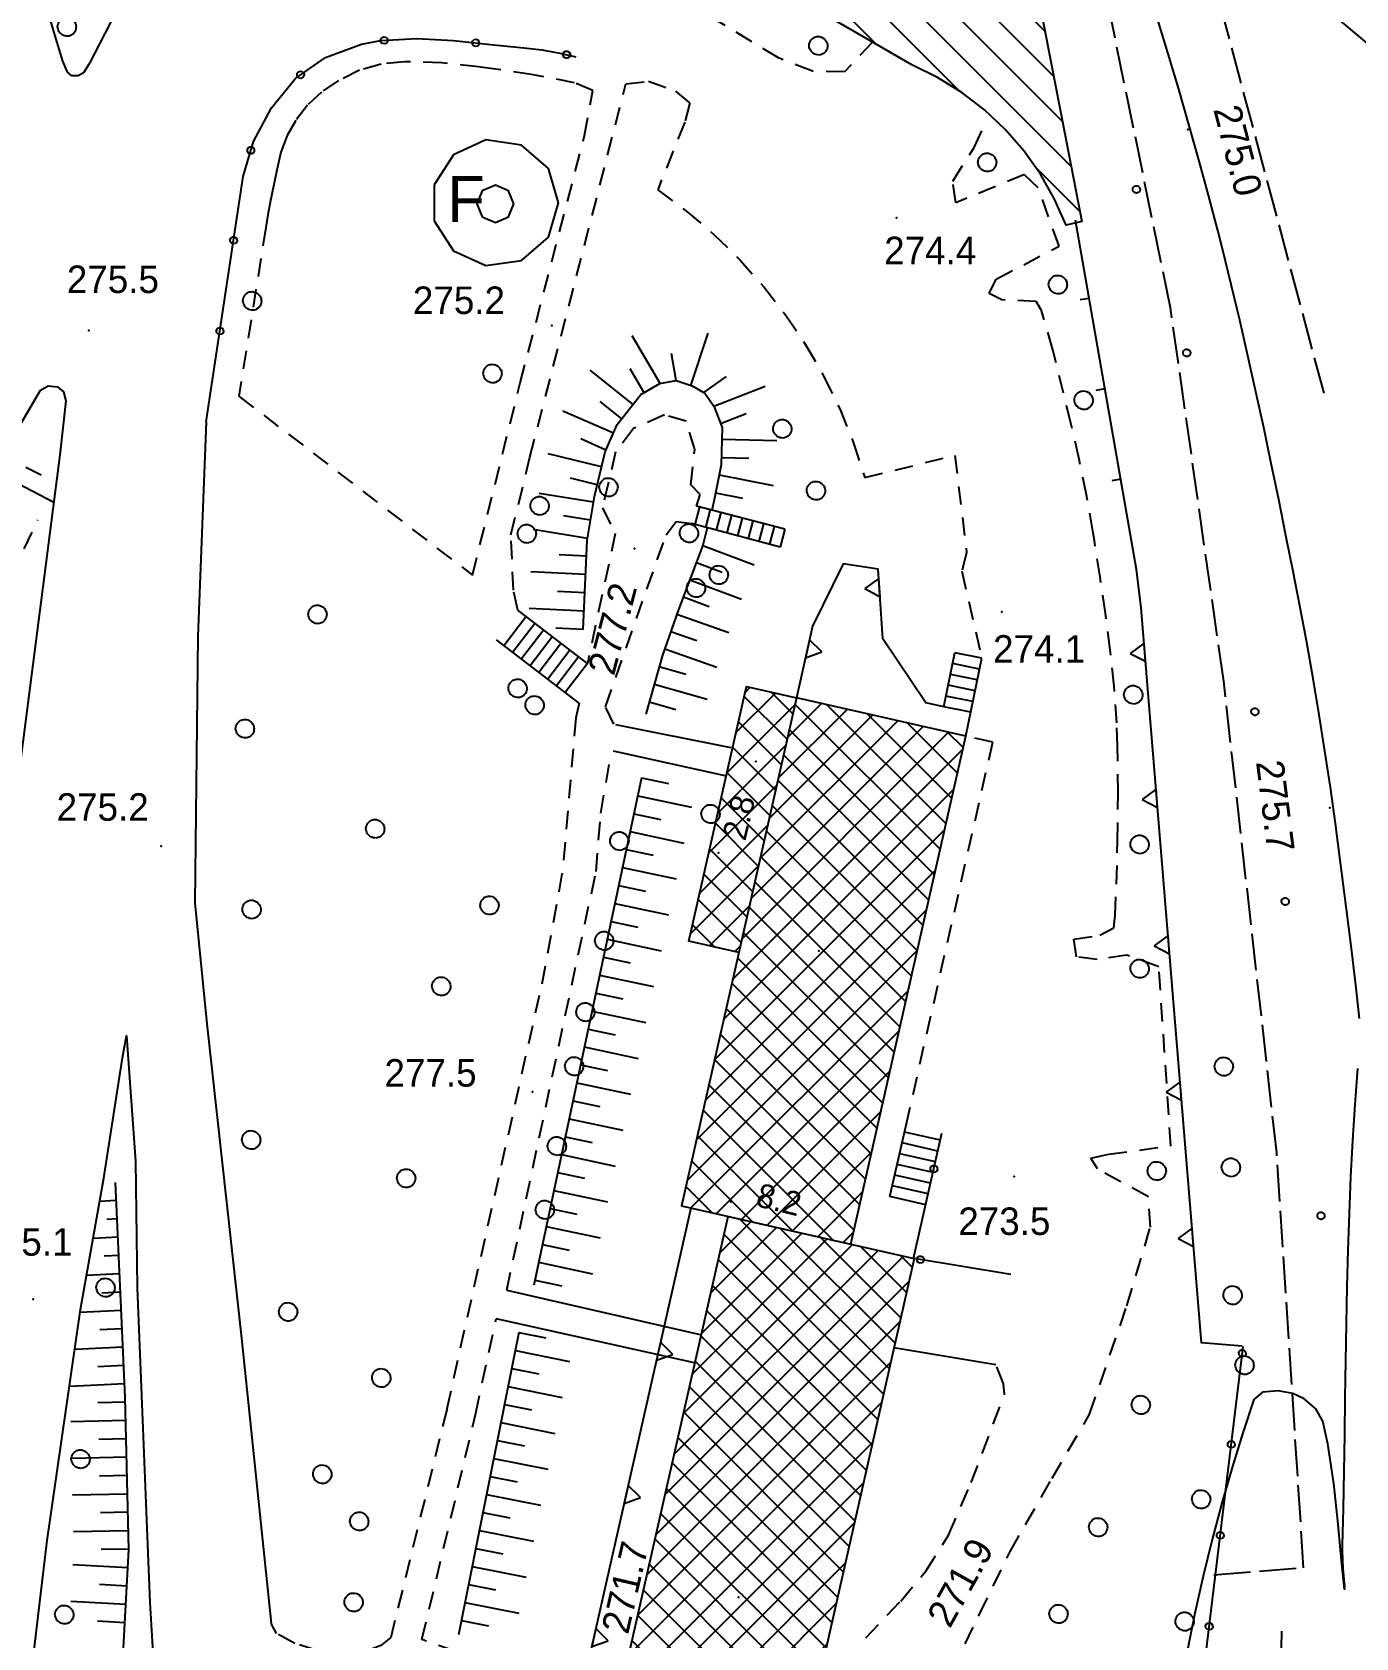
# Model space of a CAD drawing. Extents: x 1518652 to 1519378, y 5069750 to 5070202.
# Drawn here: x 1518920 to 1518992.2, y 5069921.4 to 5070008.9 of the extents above; entities that cross this region are included whole.
import ezdxf

# ---------------------------------------------------------------- set-up
doc = ezdxf.new("R2010")
doc.units = 0
doc.header["$MEASUREMENT"] = 0
for name, pattern in [('L04', [0]), ('L05', [0]), ('L10', [1.7, 1, -0.7]), ('L11', [2.5, 2, -0.5])]:
    doc.linetypes.add(name, pattern=pattern)
for name, color, linetype in [('1100_FSbinario', 5, 'Continuous'), ('2310_SU', 2, 'Continuous'), ('2323_PEDspartit', 1, 'Continuous'), ('2327_PEDpass', 2, 'Continuous'), ('2641_MUROspec', 2, 'Continuous'), ('3016_BOXmur', 2, 'Continuous'), ('3046_SCALE', 1, 'Continuous'), ('3047_GRADINI', 6, 'Continuous'), ('3051_MURIdivis', 1, 'L05'), ('3054_CANCmuro', 1, 'L04'), ('3056_PALIZZATE', 2, 'L04'), ('3412_EDIncapann', 3, 'Continuous'), ('3854_MTtr', 4, 'Continuous'), ('4442_FONTANA', 1, 'Continuous'), ('5100_ALBERO', 1, 'Continuous'), ('5300_LIMcoltagr', 1, 'L11'), ('5651_VIALETTI', 1, 'L10'), ('7012_CLInter', 6, 'Continuous'), ('7111_SCARciglio', 1, 'Continuous'), ('7112_SCARpiede', 1, 'L10'), ('7113_SCARvest', 6, 'Continuous'), ('8321_PQTerra', 2, 'Continuous'), ('8322_Qmpiede', 2, 'Continuous'), ('8324_altezza', 1, 'Continuous'), ('SCM_Campiture', 1, 'Continuous'), ('T606_altro', 2, 'Continuous')]:
    doc.layers.add(name, color=color, linetype=linetype)
doc.styles.add('Style00', font='Leroy', dxfattribs={"height": 0.2})

# ---------------------------------------------------------------- blocks, each defined once
blk = doc.blocks.new('S37')
at = {"linetype": 'Continuous'}
for p, q in [((-0.99, -0.01), (-0.97, 0.17)), ((-0.97, 0.17), (-0.93, 0.33)), ((-0.93, 0.33), (-0.87, 0.47)), ((-0.87, 0.47), (-0.79, 0.6)), ((-0.79, 0.6), (-0.68, 0.71)), ((-0.68, 0.71), (-0.58, 0.8)), ((-0.58, 0.8), (-0.49, 0.87)), ((-0.49, 0.87), (-0.37, 0.93)), ((-0.37, 0.93), (-0.26, 0.97)), ((-0.26, 0.97), (-0.13, 0.99)), ((-0.13, 0.99), (-0.01, 1)), ((-0.01, 1), (0.15, 0.99)), ((0.15, 0.99), (0.35, 0.94)), ((0.35, 0.94), (0.55, 0.82)), ((0.55, 0.82), (0.68, 0.73)), ((0.68, 0.73), (0.77, 0.62)), ((0.77, 0.62), (0.87, 0.5)), ((0.87, 0.5), (0.93, 0.39)), ((0.93, 0.39), (0.99, 0.23)), ((0.99, 0.23), (1.01, 0.09)), ((1.01, 0.09), (1.03, -0.03)), ((-0.97, -0.15), (-0.99, -0.01)), ((-0.94, -0.26), (-0.97, -0.15)), ((-0.9, -0.4), (-0.94, -0.26)), ((-0.84, -0.51), (-0.9, -0.4)), ((-0.78, -0.61), (-0.84, -0.51)), ((-0.66, -0.71), (-0.78, -0.61)), ((-0.57, -0.8), (-0.66, -0.71)), ((-0.49, -0.87), (-0.57, -0.8)), ((-0.36, -0.93), (-0.49, -0.87)), ((-0.22, -0.98), (-0.36, -0.93)), ((-0.06, -1.01), (-0.22, -0.98)), ((0.07, -1.02), (-0.06, -1.01)), ((0.22, -1.01), (0.07, -1.02)), ((0.36, -0.97), (0.22, -1.01)), ((0.52, -0.89), (0.36, -0.97)), ((0.65, -0.81), (0.52, -0.89)), ((0.78, -0.68), (0.65, -0.81)), ((0.87, -0.56), (0.78, -0.68)), ((0.93, -0.45), (0.87, -0.56)), ((0.98, -0.3), (0.93, -0.45)), ((1.01, -0.17), (0.98, -0.3)), ((1.03, -0.03), (1.01, -0.17))]:
    blk.add_line(p, q, dxfattribs=at)
blk = doc.blocks.new('Q0050013')
at = {"linetype": 'Continuous'}
for p, q in [((-0.194, -0.003), (-0.17, 0.098)), ((-0.17, 0.098), (-0.099, 0.169)), ((-0.099, 0.169), (-0.001, 0.195)), ((-0.001, 0.195), (0.096, 0.17)), ((0.096, 0.17), (0.169, 0.1)), ((0.169, 0.1), (0.197, -0.001)), ((-0.162, -0.108), (-0.194, -0.003)), ((-0.096, -0.171), (-0.162, -0.108)), ((0.001, -0.196), (-0.096, -0.171)), ((0.097, -0.17), (0.001, -0.196)), ((0.168, -0.1), (0.097, -0.17)), ((0.197, -0.001), (0.168, -0.1))]:
    blk.add_line(p, q, dxfattribs=at)
blk = doc.blocks.new('Q0200100')
at = {"linetype": 'Continuous'}
for p, q in [((0, 0.8), (-0.5, 0)), ((-0.5, 0), (0.5, 0)), ((0.5, 0), (0, 0.8))]:
    blk.add_line(p, q, dxfattribs=at)
blk = doc.blocks.new('Q0120025')
at = {"linetype": 'Continuous'}
blk.add_line((0, 0), (0, 0.5), dxfattribs=at)
blk = doc.blocks.new('CAMP_F922165A')
at = {"layer": 'SCM_Campiture', "linetype": 'Continuous'}
for p, q in [((1518957.44, 5070032.719), (1518950.802, 5070039.357)), ((1518957.44, 5070030.739), (1518950.551, 5070037.628)), ((1518950.369, 5070035.83), (1518950.301, 5070035.899)), ((1518957.44, 5070028.759), (1518950.369, 5070035.83)), ((1518950.369, 5070033.851), (1518950.05, 5070034.17)), ((1518957.44, 5070026.779), (1518950.369, 5070033.851)), ((1518950.369, 5070031.871), (1518949.799, 5070032.441)), ((1518964.511, 5070025.648), (1518957.44, 5070032.719)), ((1518957.44, 5070024.8), (1518950.369, 5070031.871)), ((1518950.369, 5070029.891), (1518949.548, 5070030.712)), ((1518964.511, 5070023.668), (1518957.44, 5070030.739)), ((1518957.44, 5070022.82), (1518950.369, 5070029.891)), ((1518950.369, 5070027.911), (1518949.297, 5070028.983)), ((1518964.511, 5070021.688), (1518957.44, 5070028.759)), ((1518964.511, 5070027.628), (1518963.172, 5070028.967)), ((1518957.44, 5070020.84), (1518950.369, 5070027.911)), ((1518950.369, 5070025.931), (1518949.046, 5070027.254)), ((1518964.511, 5070019.708), (1518957.44, 5070026.779)), ((1518971.583, 5070020.557), (1518964.511, 5070027.628)), ((1518957.44, 5070018.86), (1518950.369, 5070025.931)), ((1518949.036, 5070025.284), (1518948.795, 5070025.525)), ((1518956.107, 5070018.213), (1518949.036, 5070025.284)), ((1518971.583, 5070018.577), (1518964.511, 5070025.648)), ((1518964.511, 5070017.729), (1518957.44, 5070024.8)), ((1518954.127, 5070018.213), (1518948.544, 5070023.796)), ((1518971.583, 5070016.597), (1518964.511, 5070023.668)), ((1518964.511, 5070015.749), (1518957.44, 5070022.82)), ((1518952.147, 5070018.213), (1518948.293, 5070022.067)), ((1518971.583, 5070014.617), (1518964.511, 5070021.688)), ((1518964.511, 5070013.769), (1518957.44, 5070020.84)), ((1518973.335, 5070018.804), (1518971.583, 5070020.557)), ((1518971.583, 5070012.637), (1518964.511, 5070019.708)), ((1518956.625, 5070013.735), (1518952.147, 5070018.213)), ((1518961.198, 5070011.142), (1518954.127, 5070018.213)), ((1518963.178, 5070011.142), (1518956.107, 5070018.213)), ((1518964.511, 5070011.789), (1518957.44, 5070018.86)), ((1518973.812, 5070016.348), (1518971.583, 5070018.577)), ((1518971.583, 5070010.657), (1518964.511, 5070017.729)), ((1518974.288, 5070013.892), (1518971.583, 5070016.597)), ((1518971.583, 5070008.678), (1518964.511, 5070015.749)), ((1518974.765, 5070011.435), (1518971.583, 5070014.617)), ((1518971.583, 5070006.698), (1518964.511, 5070013.769)), ((1518975.241, 5070008.979), (1518971.583, 5070012.637)), ((1518961.338, 5070011.002), (1518961.198, 5070011.142)), ((1518966.052, 5070008.269), (1518963.178, 5070011.142)), ((1518970.58, 5070005.72), (1518964.511, 5070011.789)), ((1518975.718, 5070006.522), (1518971.583, 5070010.657)), ((1518976.194, 5070004.066), (1518971.583, 5070008.678)), ((1518976.671, 5070001.61), (1518971.583, 5070006.698)), ((1518977.147, 5069999.153), (1518974.696, 5070001.604))]:
    blk.add_line(p, q, dxfattribs=at)
blk = doc.blocks.new('CAMP_A7D2BA5A')
at = {"layer": 'SCM_Campiture', "linetype": 'Continuous'}
for p, q in [((1518957.035, 5069940.202), (1518960.61, 5069943.777)), ((1518957.532, 5069942.396), (1518959.226, 5069944.09)), ((1518966.759, 5069936.076), (1518958.605, 5069944.231)), ((1518967.073, 5069937.46), (1518960.798, 5069943.735)), ((1518955.546, 5069933.622), (1518964.762, 5069942.838)), ((1518956.043, 5069935.816), (1518963.378, 5069943.151)), ((1518956.539, 5069938.009), (1518961.994, 5069943.464)), ((1518966.446, 5069934.693), (1518957.755, 5069943.383)), ((1518967.386, 5069938.844), (1518962.992, 5069943.238)), ((1518967.699, 5069940.228), (1518965.185, 5069942.742)), ((1518954.554, 5069929.235), (1518967.53, 5069942.211)), ((1518955.05, 5069931.429), (1518966.146, 5069942.524)), ((1518966.133, 5069933.309), (1518957.442, 5069942)), ((1518968.012, 5069941.612), (1518967.379, 5069942.245)), ((1518954.057, 5069927.042), (1518967.832, 5069940.817)), ((1518965.82, 5069931.925), (1518957.129, 5069940.616)), ((1518965.507, 5069930.541), (1518956.816, 5069939.232)), ((1518953.561, 5069924.848), (1518967.336, 5069938.623)), ((1518965.194, 5069929.157), (1518956.503, 5069937.848)), ((1518953.064, 5069922.655), (1518966.839, 5069936.43)), ((1518964.88, 5069927.773), (1518956.189, 5069936.464)), ((1518964.567, 5069926.389), (1518955.876, 5069935.08)), ((1518952.568, 5069920.462), (1518966.343, 5069934.236)), ((1518964.254, 5069925.005), (1518955.563, 5069933.696)), ((1518963.941, 5069923.622), (1518955.25, 5069932.312)), ((1518952.072, 5069918.268), (1518965.847, 5069932.043)), ((1518963.628, 5069922.238), (1518954.937, 5069930.929)), ((1518951.575, 5069916.075), (1518965.35, 5069929.85)), ((1518963.314, 5069920.854), (1518954.624, 5069929.545)), ((1518963.001, 5069919.47), (1518954.31, 5069928.161)), ((1518951.079, 5069913.881), (1518964.854, 5069927.656)), ((1518962.688, 5069918.086), (1518953.997, 5069926.777)), ((1518950.583, 5069911.688), (1518964.357, 5069925.463)), ((1518962.375, 5069916.702), (1518953.684, 5069925.393)), ((1518962.062, 5069915.318), (1518953.371, 5069924.009)), ((1518950.086, 5069909.494), (1518963.861, 5069923.269)), ((1518961.749, 5069913.934), (1518953.058, 5069922.625)), ((1518949.59, 5069907.301), (1518963.365, 5069921.076)), ((1518961.435, 5069912.551), (1518952.745, 5069921.241)), ((1518961.122, 5069911.167), (1518952.431, 5069919.857)), ((1518949.093, 5069905.107), (1518962.868, 5069918.882)), ((1518960.809, 5069909.783), (1518952.118, 5069918.474)), ((1518948.597, 5069902.914), (1518962.372, 5069916.689)), ((1518960.496, 5069908.399), (1518951.805, 5069917.09)), ((1518960.183, 5069907.015), (1518951.492, 5069915.706)), ((1518948.315, 5069900.935), (1518961.876, 5069914.495)), ((1518959.87, 5069905.631), (1518951.179, 5069914.322)), ((1518949.699, 5069900.621), (1518961.379, 5069912.302)), ((1518959.556, 5069904.247), (1518950.866, 5069912.938)), ((1518959.243, 5069902.863), (1518950.552, 5069911.554)), ((1518958.93, 5069901.479), (1518950.239, 5069910.17)), ((1518951.082, 5069900.308), (1518960.883, 5069910.109)), ((1518958.617, 5069900.096), (1518949.926, 5069908.786)), ((1518952.466, 5069899.995), (1518960.386, 5069907.915)), ((1518958.304, 5069898.712), (1518949.613, 5069907.403)), ((1518956.159, 5069899.159), (1518949.3, 5069906.019)), ((1518953.85, 5069899.682), (1518959.89, 5069905.722)), ((1518953.965, 5069899.656), (1518948.986, 5069904.635)), ((1518955.234, 5069899.369), (1518959.394, 5069903.528)), ((1518951.772, 5069900.152), (1518948.673, 5069903.251)), ((1518949.578, 5069900.649), (1518948.36, 5069901.867)), ((1518956.618, 5069899.055), (1518958.897, 5069901.335)), ((1518958.002, 5069898.742), (1518958.401, 5069899.141))]:
    blk.add_line(p, q, dxfattribs=at)
blk = doc.blocks.new('CAMP_A6903A0C')
at = {"layer": 'SCM_Campiture', "linetype": 'Continuous'}
for p, q in [((1518960.208, 5069966.069), (1518965.841, 5069971.701)), ((1518960.704, 5069968.262), (1518964.457, 5069972.015)), ((1518961.201, 5069970.455), (1518963.073, 5069972.328)), ((1518969.543, 5069964.382), (1518961.619, 5069972.305)), ((1518969.856, 5069965.766), (1518963.359, 5069972.263)), ((1518970.169, 5069967.149), (1518965.552, 5069971.767)), ((1518958.719, 5069959.488), (1518969.993, 5069970.762)), ((1518959.215, 5069961.682), (1518968.609, 5069971.075)), ((1518959.712, 5069963.875), (1518967.225, 5069971.388)), ((1518969.23, 5069962.998), (1518961.306, 5069970.921)), ((1518970.483, 5069968.533), (1518967.745, 5069971.27)), ((1518970.796, 5069969.917), (1518969.939, 5069970.774)), ((1518958.222, 5069957.295), (1518970.781, 5069969.854)), ((1518968.917, 5069961.614), (1518960.993, 5069969.538)), ((1518968.604, 5069960.23), (1518960.68, 5069968.154)), ((1518957.726, 5069955.101), (1518970.285, 5069967.66)), ((1518968.29, 5069958.846), (1518960.367, 5069966.77)), ((1518957.23, 5069952.908), (1518969.789, 5069965.467)), ((1518967.977, 5069957.462), (1518960.054, 5069965.386)), ((1518967.664, 5069956.078), (1518959.74, 5069964.002)), ((1518956.733, 5069950.714), (1518969.292, 5069963.273)), ((1518967.351, 5069954.695), (1518959.427, 5069962.618)), ((1518967.038, 5069953.311), (1518959.114, 5069961.234)), ((1518956.237, 5069948.521), (1518968.796, 5069961.08)), ((1518966.725, 5069951.927), (1518958.801, 5069959.85)), ((1518955.74, 5069946.328), (1518968.3, 5069958.887)), ((1518966.411, 5069950.543), (1518958.488, 5069958.467)), ((1518966.098, 5069949.159), (1518958.174, 5069957.083)), ((1518955.943, 5069944.833), (1518967.803, 5069956.693)), ((1518965.785, 5069947.775), (1518957.861, 5069955.699)), ((1518957.327, 5069944.52), (1518967.307, 5069954.5)), ((1518965.472, 5069946.391), (1518957.548, 5069954.315)), ((1518965.159, 5069945.007), (1518957.235, 5069952.931)), ((1518964.845, 5069943.623), (1518956.922, 5069951.547)), ((1518958.711, 5069944.207), (1518966.81, 5069952.306)), ((1518963.692, 5069943.08), (1518956.609, 5069950.163)), ((1518960.095, 5069943.894), (1518966.314, 5069950.113)), ((1518961.499, 5069943.576), (1518956.295, 5069948.779)), ((1518959.305, 5069944.072), (1518955.982, 5069947.396)), ((1518961.479, 5069943.581), (1518965.818, 5069947.919)), ((1518957.112, 5069944.569), (1518955.669, 5069946.012)), ((1518962.863, 5069943.267), (1518965.321, 5069945.726)), ((1518964.247, 5069942.954), (1518964.825, 5069943.532))]:
    blk.add_line(p, q, dxfattribs=at)
blk = doc.blocks.new('CAMP_392BB469')
at = {"layer": 'SCM_Campiture', "linetype": 'Continuous'}
for p, q in [((1518958.4, 5069970.747), (1518960.551, 5069972.899)), ((1518961.185, 5069970.384), (1518958.847, 5069972.722)), ((1518958.896, 5069972.941), (1518959.167, 5069973.212)), ((1518961.498, 5069971.768), (1518960.313, 5069972.953)), ((1518957.904, 5069968.554), (1518961.609, 5069972.259)), ((1518960.871, 5069969), (1518958.534, 5069971.338)), ((1518957.407, 5069966.36), (1518961.113, 5069970.066)), ((1518960.558, 5069967.616), (1518958.22, 5069969.954)), ((1518960.245, 5069966.232), (1518957.907, 5069968.57)), ((1518956.911, 5069964.167), (1518960.616, 5069967.872)), ((1518959.932, 5069964.848), (1518957.594, 5069967.186)), ((1518956.414, 5069961.973), (1518960.12, 5069965.679)), ((1518959.619, 5069963.464), (1518957.281, 5069965.802)), ((1518959.305, 5069962.08), (1518956.968, 5069964.418)), ((1518955.918, 5069959.78), (1518959.623, 5069963.485)), ((1518958.992, 5069960.697), (1518956.654, 5069963.034)), ((1518958.679, 5069959.313), (1518956.341, 5069961.651)), ((1518956.964, 5069959.129), (1518959.127, 5069961.292)), ((1518957.225, 5069959.07), (1518956.028, 5069960.267)), ((1518958.348, 5069958.816), (1518958.631, 5069959.099))]:
    blk.add_line(p, q, dxfattribs=at)

msp = doc.modelspace()

# ---------------------------------------------------------------- linework, layer by layer
at = {"layer": '1100_FSbinario', "color": 18, "linetype": 'Continuous', "true_color": 0x000000}
for points in [[(1518992.395, 5069955.155, 275.995), (1518992.168, 5069957.143, 275.98), (1518991.931, 5069959.129, 275.965), (1518991.687, 5069961.115, 275.95), (1518991.434, 5069963.099, 275.935), (1518991.343, 5069963.801, 275.93), (1518991.078, 5069965.783, 275.879), (1518990.799, 5069967.764, 275.828), (1518990.505, 5069969.743, 275.778), (1518990.194, 5069971.719, 275.727), (1518989.864, 5069973.692, 275.677), (1518989.514, 5069975.662, 275.626), (1518989.153, 5069977.571, 275.577), (1518988.769, 5069979.533, 275.548), (1518988.38, 5069981.496, 275.518), (1518987.985, 5069983.457, 275.488), (1518987.582, 5069985.417, 275.459), (1518987.169, 5069987.375, 275.429), (1518986.746, 5069989.331, 275.4), (1518986.311, 5069991.284, 275.37), (1518985.862, 5069993.233, 275.341), (1518985.398, 5069995.178, 275.311), (1518984.917, 5069997.119, 275.282), (1518984.664, 5069998.111, 275.267), (1518984.157, 5070000.044, 275.26), (1518983.632, 5070001.974, 275.253), (1518983.091, 5070003.9, 275.245), (1518982.534, 5070005.822, 275.238), (1518981.962, 5070007.74, 275.231), (1518981.377, 5070009.653, 275.224)], [(1518988.146, 5069920.833, 276.618), (1518988.157, 5069921.774, 276.613)]]:
    msp.add_polyline3d(points, dxfattribs=at)
at = {"layer": '2310_SU', "color": 18, "linetype": 'Continuous', "true_color": 0x000000}
for points in [[(1518981.957, 5070017.429, 275.217), (1518999.211, 5070002.936, 275.105), (1519031.221, 5069973.758, 276.268)], [(1518918.414, 5069985.828, 276.501), (1518920.503, 5069989.42, 276.134), (1518920.912, 5069989.641, 276.171), (1518921.416, 5069989.59, 276.212), (1518921.751, 5069989.327, 276.189), (1518921.87, 5069988.823, 276.161), (1518921.556, 5069985.89, 275.993), (1518916.091, 5069943.695, 275.104)], [(1518929.534, 5069987.693, 275.605), (1518929.066, 5069976, 275.563), (1518928.905, 5069961.472, 275.408), (1518929.565, 5069954.871, 275.344), (1518931.458, 5069937.736, 276.684), (1518933.075, 5069922.182, 276.895)], [(1518920.396, 5069895.004, 275.119), (1518918.378, 5069899.807, 274.949), (1518919.709, 5069917.078, 274.991), (1518920.857, 5069926.713, 275.006), (1518922.675, 5069939.302, 275.062), (1518923.942, 5069946.452, 275.118), (1518924.965, 5069953.016, 275.288), (1518925.174, 5069954.223, 275.33), (1518925.674, 5069947.387, 275.436), (1518925.773, 5069940.472, 276.024), (1518926.448, 5069923.321, 276.712), (1518926.828, 5069916.957, 276.98), (1518926.298, 5069911.819, 277.121), (1518924.568, 5069903.036, 277.474), (1518923.338, 5069899.457, 277.29)]]:
    msp.add_polyline3d(points, dxfattribs=at)
at = {"layer": '2323_PEDspartit', "color": 18, "linetype": 'Continuous', "true_color": 0x000000}
msp.add_polyline3d([(1518920.088, 5070012.78, 275.288), (1518920.054, 5070013.361, 275.478), (1518920.285, 5070013.907, 275.535), (1518920.647, 5070014.092, 275.569), (1518921.073, 5070014.144, 275.605), (1518923.069, 5070013.953, 275.619), (1518924.741, 5070013.772, 275.507), (1518925.117, 5070013.62, 275.514), (1518925.306, 5070013.362, 275.521), (1518925.434, 5070013.01, 275.521), (1518925.471, 5070012.541, 275.521), (1518924.289, 5070009.414, 275.535), (1518923.143, 5070007.194, 275.457), (1518922.842, 5070006.716, 275.449), (1518922.553, 5070006.55, 275.443), (1518922.199, 5070006.54, 275.432), (1518921.976, 5070006.755, 275.422), (1518921.706, 5070007.342, 275.485), (1518921.282, 5070008.781, 275.521), (1518920.088, 5070012.78, 275.288)], dxfattribs=at)
at = {"layer": '2327_PEDpass', "color": 18, "linetype": 'Continuous', "true_color": 0x000000}
for points in [[(1518951.844, 5069971.191, 277.333), (1518958.119, 5069969.938, 278.01)], [(1518957.809, 5069968.387, 278.08), (1518951.735, 5069969.742, 277.396)], [(1518945.907, 5069940.352, 277.628), (1518956.519, 5069937.919, 278.08)], [(1518956.134, 5069936.389, 278.137), (1518945.327, 5069938.782, 277.819)]]:
    msp.add_polyline3d(points, dxfattribs=at)
at = {"layer": '2641_MUROspec', "color": 18, "linetype": 'Continuous', "true_color": 0x000000}
for points in [[(1518969.732, 5069972.153, 273.893), (1518968.756, 5069972.369, 273.879), (1518966.411, 5069975.854, 273.829), (1518966.158, 5069979.654, 273.806), (1518964.242, 5069979.955, 273.792), (1518962.578, 5069976.541, 273.778), (1518961.695, 5069972.64, 273.723)], [(1518985.991, 5069937.299, 274.632), (1518983.78, 5069937.476, 274.258), (1518980.488, 5069977.544, 274.16), (1518980.235, 5069979.639, 274.357)], [(1518955.945, 5069944.826, 271.529), (1518949.705, 5069917.251, 271.36), (1518951.738, 5069916.791, 271.322)], [(1518972.574, 5069936.28, 273.666), (1518967.014, 5069937.202, 272.178)]]:
    msp.add_polyline3d(points, dxfattribs=at)
at = {"layer": '3016_BOXmur', "color": 18, "linetype": 'Continuous', "true_color": 0x000000}
msp.add_polyline3d([(1518948.202, 5070021.438, 274.935), (1518950.915, 5070040.136, 274.935), (1518973.122, 5070019.901, 274.935), (1518977.254, 5069998.605, 274.935), (1518976.396, 5069998.4, 274.935), (1518975.766, 5069999.825, 274.935), (1518974.997, 5070001.179, 274.935), (1518974.097, 5070002.451, 274.935), (1518973.075, 5070003.626, 274.935), (1518971.94, 5070004.693, 274.935), (1518970.705, 5070005.643, 274.935), (1518969.382, 5070006.464, 274.935), (1518967.983, 5070007.149, 274.935), (1518952.493, 5070016.131, 274.935), (1518951.816, 5070016.665, 274.935), (1518951.174, 5070017.24, 274.935), (1518950.57, 5070017.856, 274.935), (1518950.006, 5070018.508, 274.935), (1518949.486, 5070019.196, 274.935), (1518949.01, 5070019.915, 274.935), (1518948.582, 5070020.663, 274.935)], close=True, dxfattribs=at)
at = {"layer": '3046_SCALE', "color": 18, "linetype": 'Continuous', "true_color": 0x000000}
for points in [[(1518961.061, 5069981.83, 275.304), (1518956.257, 5069983.099, 277.418)], [(1518960.805, 5069980.863, 275.304), (1518955.971, 5069982.14, 277.432)], [(1518950.31, 5069974.522, 277.525), (1518946.518, 5069977.428, 276.054)], [(1518949.848, 5069972.356, 277.817), (1518945.354, 5069975.8, 276.075)], [(1518969.732, 5069972.153, 273.893), (1518970.325, 5069975.093, 274.213)], [(1518966.797, 5069945.452, 273.322), (1518967.68, 5069949.354, 273.386)]]:
    msp.add_polyline3d(points, dxfattribs=at)
at = {"layer": '3047_GRADINI', "color": 18, "linetype": 'Continuous', "true_color": 0x000000}
for points in [[(1518956.42, 5069983.056, 0), (1518956.164, 5069982.089, 0)], [(1518957, 5069982.902, 0), (1518956.745, 5069981.936, 0)], [(1518957.58, 5069982.749, 0), (1518957.325, 5069981.782, 0)], [(1518958.16, 5069982.596, 0), (1518957.905, 5069981.629, 0)], [(1518958.74, 5069982.443, 0), (1518958.485, 5069981.476, 0)], [(1518959.32, 5069982.289, 0), (1518959.065, 5069981.323, 0)], [(1518959.9, 5069982.136, 0), (1518959.645, 5069981.169, 0)], [(1518960.481, 5069981.983, 0), (1518960.225, 5069981.016, 0)], [(1518961.061, 5069981.83, 0), (1518960.805, 5069980.863, 0)], [(1518946.976, 5069977.077, 0), (1518945.76, 5069975.489, 0)], [(1518947.453, 5069976.712, 0), (1518946.236, 5069975.124, 0)], [(1518947.929, 5069976.347, 0), (1518946.712, 5069974.759, 0)], [(1518948.405, 5069975.982, 0), (1518947.188, 5069974.394, 0)], [(1518948.881, 5069975.617, 0), (1518947.665, 5069974.029, 0)], [(1518949.357, 5069975.252, 0), (1518948.141, 5069973.664, 0)], [(1518949.834, 5069974.887, 0), (1518948.617, 5069973.299, 0)], [(1518950.31, 5069974.522, 0), (1518949.093, 5069972.934, 0)], [(1518971.677, 5069974.209, 0), (1518970.206, 5069974.505, 0)], [(1518971.795, 5069974.797, 0), (1518970.325, 5069975.093, 0)], [(1518971.558, 5069973.621, 0), (1518970.088, 5069973.917, 0)], [(1518971.321, 5069972.444, 0), (1518969.85, 5069972.741, 0)], [(1518971.44, 5069973.032, 0), (1518969.969, 5069973.329, 0)], [(1518971.202, 5069971.856, 0), (1518969.732, 5069972.153, 0)], [(1518969.542, 5069948.522, 0), (1518967.592, 5069948.964, 0)], [(1518969.41, 5069947.937, 0), (1518967.459, 5069948.378, 0)], [(1518969.145, 5069946.767, 0), (1518967.195, 5069947.208, 0)], [(1518969.278, 5069947.352, 0), (1518967.327, 5069947.793, 0)], [(1518969.013, 5069946.181, 0), (1518967.062, 5069946.623, 0)], [(1518968.748, 5069945.011, 0), (1518966.797, 5069945.452, 0)], [(1518968.88, 5069945.596, 0), (1518966.93, 5069946.038, 0)]]:
    msp.add_polyline3d(points, dxfattribs=at)
at = {"layer": '3051_MURIdivis', "color": 18, "linetype": 'L05', "true_color": 0x000000}
msp.add_polyline3d([(1518980.235, 5069979.639, 274.357), (1518976.907, 5069998.682, 274.153)], dxfattribs=at)
at = {"layer": '3054_CANCmuro', "color": 18, "linetype": 'L04', "true_color": 0x000000}
for points in [[(1518970.938, 5069970.548, 273.751), (1518971.795, 5069974.797, 274.213)], [(1518968.086, 5069942.085, 273.274), (1518969.631, 5069948.912, 273.378)], [(1518973.391, 5069941.209, 273.666), (1518968.118, 5069942.078, 272.178)], [(1518982.993, 5069912.096, 275.88), (1518986.047, 5069937.287, 275.217)]]:
    msp.add_polyline3d(points, dxfattribs=at)
at = {"layer": '3056_PALIZZATE', "color": 18, "linetype": 'L04', "true_color": 0x000000}
msp.add_polyline3d([(1518929.534, 5069987.693, 275.605), (1518931.545, 5070001.052, 275.471), (1518932.1, 5070002.971, 275.46), (1518933.09, 5070004.808, 275.448), (1518934.349, 5070006.365, 275.436), (1518934.404, 5070006.42, 275.436), (1518936.031, 5070007.552, 275.389), (1518937.985, 5070008.268, 275.341), (1518939.044, 5070008.472, 275.316), (1518941.006, 5070008.581, 275.337), (1518943.011, 5070008.471, 275.359), (1518945.029, 5070008.259, 275.381), (1518946.833, 5070008.075, 275.401), (1518947.821, 5070007.961, 275.24), (1518948.802, 5070007.786, 275.079), (1518949.672, 5070007.578, 274.935)], dxfattribs=at)
at = {"layer": '3412_EDIncapann', "color": 18, "linetype": 'Continuous', "true_color": 0x000000}
for points in [[(1518961.695, 5069972.64, 273.723), (1518955.429, 5069944.95, 271.41), (1518964.672, 5069942.858, 273.25), (1518970.938, 5069970.548, 273.751)], [(1518961.695, 5069972.64, 274.597), (1518958.556, 5069958.769, 274.597), (1518955.829, 5069959.386, 274.597), (1518958.968, 5069973.257, 274.597)], [(1518968.118, 5069942.078, 272.178), (1518958.296, 5069898.676, 272.178), (1518948.157, 5069900.97, 272.178), (1518957.979, 5069944.373, 272.178)]]:
    msp.add_polyline3d(points, close=True, dxfattribs=at)
at = {"layer": '4442_FONTANA', "color": 18, "linetype": 'Continuous', "true_color": 0x000000}
for points in [[(1518948.728, 5069999.627, 275.504), (1518948.178, 5070001.499, 275.504), (1518946.704, 5070002.776, 275.504), (1518944.774, 5070003.053, 275.504), (1518942.999, 5070002.243, 275.504), (1518941.945, 5070000.603, 275.504), (1518941.945, 5069998.652, 275.504), (1518942.999, 5069997.011, 275.504), (1518944.774, 5069996.201, 275.504), (1518946.704, 5069996.479, 275.504), (1518948.178, 5069997.756, 275.504)], [(1518946.298, 5069999.57, 275.949), (1518946.002, 5070000.283, 275.949), (1518945.289, 5070000.579, 275.949), (1518944.576, 5070000.283, 275.949), (1518944.281, 5069999.57, 275.949), (1518944.576, 5069998.857, 275.949), (1518945.289, 5069998.562, 275.949), (1518946.002, 5069998.857, 275.949)]]:
    msp.add_polyline3d(points, close=True, dxfattribs=at)
at = {"layer": '5300_LIMcoltagr', "color": 18, "linetype": 'L11', "true_color": 0x000000}
for points in [[(1518984.445, 5069924.83, 276.79), (1518989.344, 5069925.226, 276.642), (1518987.876, 5069947.853, 275.344), (1518984.989, 5069973.548, 275.182), (1518982.083, 5069993.908, 274.787), (1518976.996, 5070018.692, 275.246)], [(1518990.461, 5069989.241, 274.957), (1518983.175, 5070016.495, 275.034)]]:
    msp.add_polyline3d(points, dxfattribs=at)
at = {"layer": '5651_VIALETTI', "color": 18, "linetype": 'L10', "true_color": 0x000000}
for points in [[(1518965.85, 5070008.386, 274.945), (1518964.318, 5070006.772, 274.886), (1518962.566, 5070006.809, 274.942), (1518960.717, 5070007.524, 275.027), (1518951.246, 5070013.267, 275.041), (1518953.625, 5070015.475, 275.035)], [(1518950.607, 5070005.743, 274.957), (1518949.608, 5070006.168, 275.057), (1518947.263, 5070006.622, 275.278), (1518944.758, 5070006.992, 275.512), (1518944.365, 5070007.042, 275.549), (1518942.356, 5070007.259, 275.49), (1518940.341, 5070007.313, 275.431), (1518939.069, 5070007.191, 275.394), (1518937.879, 5070006.853, 275.403), (1518936.74, 5070006.286, 275.413), (1518935.811, 5070005.66, 275.422), (1518935.053, 5070004.955, 275.434), (1518934.407, 5070004.113, 275.446), (1518933.935, 5070003.302, 275.457), (1518933.594, 5070002.387, 275.479), (1518933.378, 5070001.409, 275.501), (1518933.198, 5070000.526, 275.521), (1518933.034, 5069999.754, 275.523), (1518932.891, 5069998.976, 275.525), (1518932.775, 5069998.275, 275.528), (1518931.313, 5069989.083, 275.521), (1518944.038, 5069979.329, 275.577), (1518946.648, 5069989.82, 275.408), (1518950.153, 5070003.3, 275.189), (1518950.607, 5070005.743, 274.957)], [(1518946.518, 5069977.428, 276.054), (1518946.268, 5069978.509, 275.753), (1518946.14, 5069981.524, 275.739), (1518947.172, 5069985.767, 275.323), (1518952.408, 5070006.115, 275.33), (1518953.641, 5070006.251, 275.309), (1518955.11, 5070005.718, 275.358), (1518955.889, 5070005.068, 275.246), (1518955.611, 5070004.03, 275.119), (1518954.137, 5070000.333, 274.9), (1518955.719, 5069999.16, 274.9), (1518957.218, 5069997.882, 274.9), (1518958.625, 5069996.504, 274.9), (1518959.934, 5069995.032, 274.9), (1518961.139, 5069993.474, 274.9), (1518962.234, 5069991.837, 274.9), (1518963.214, 5069990.128, 274.9), (1518964.075, 5069988.356, 274.9), (1518964.811, 5069986.529, 274.9), (1518965.421, 5069984.656, 274.9), (1518970.334, 5069985.855, 274.477), (1518970.975, 5069980.571, 274.484), (1518970.717, 5069979.548, 274.329), (1518971.795, 5069974.797, 274.213)], [(1518974.77, 5069994.255, 274.491), (1518972.898, 5069994.335, 274.66), (1518972.198, 5069994.681, 274.703), (1518972.58, 5069995.465, 274.717), (1518976.015, 5069997.263, 274.745), (1518974.875, 5070000.442, 274.766), (1518974.128, 5070001.163, 274.83), (1518970.384, 5069999.633, 274.745), (1518970.216, 5070000.806, 274.808), (1518971.377, 5070002.647, 274.935), (1518972.106, 5070004.177, 274.978)], [(1518978.994, 5069960.112, 274.033), (1518979.069, 5069960.79, 274.043), (1518979.146, 5069962.497, 274.069), (1518979.205, 5069964.855, 274.105), (1518979.229, 5069967.484, 274.145), (1518979.201, 5069970.006, 274.183), (1518979.153, 5069971.284, 274.202), (1518979.01, 5069973.276, 274.252), (1518978.803, 5069975.266, 274.301), (1518978.545, 5069977.252, 274.351), (1518978.253, 5069979.234, 274.4), (1518977.941, 5069981.211, 274.45), (1518977.857, 5069981.73, 274.463), (1518977.508, 5069983.699, 274.428), (1518977.104, 5069985.659, 274.393), (1518976.659, 5069987.611, 274.358), (1518976.263, 5069989.245, 274.329), (1518975.68, 5069991.62, 274.405), (1518975.058, 5069993.764, 274.474), (1518974.77, 5069994.255, 274.491)], [(1518956.257, 5069983.099, 277.44), (1518956.445, 5069983.73, 277.446), (1518955.946, 5069984.244, 277.389), (1518956.158, 5069986.173, 277.502), (1518955.681, 5069987.719, 277.544), (1518954.501, 5069988.062, 277.53), (1518952.823, 5069987.317, 277.53), (1518951.843, 5069986.049, 277.53), (1518951.121, 5069982.998, 277.615), (1518951.819, 5069981.591, 277.629), (1518950.31, 5069974.522, 277.525)], [(1518951.746, 5069971.211, 277.375), (1518951.287, 5069972.152, 277.439), (1518954.597, 5069981.535, 277.396), (1518955.15, 5069982.251, 277.46), (1518955.971, 5069982.14, 277.432)], [(1518949.848, 5069972.356, 277.493), (1518949.677, 5069971.556, 277.481), (1518948.937, 5069963.05, 277.283)], [(1518967.68, 5069949.354, 273.386), (1518972.401, 5069970.217, 273.727), (1518970.938, 5069970.548, 273.726)], [(1518945.907, 5069940.352, 277.366), (1518950.779, 5069963.183, 277.594), (1518951.035, 5069966.354, 277.601), (1518951.515, 5069969.123, 277.424)], [(1518942.653, 5069933.899, 277.77), (1518947.838, 5069957.058, 277.573), (1518948.937, 5069963.05, 277.283)], [(1518963.217, 5069896.07, 271.395), (1518965.239, 5069906.357, 271.163), (1518966.209, 5069910.011, 271.459), (1518967.965, 5069915.09, 271.536), (1518970.159, 5069919.543, 271.804), (1518971.668, 5069922.691, 272.093), (1518973.343, 5069926.104, 272.347), (1518975.633, 5069930.107, 272.989), (1518977.681, 5069933.586, 273.06), (1518979.71, 5069939.502, 273.264), (1518980.991, 5069943.792, 273.518), (1518980.881, 5069945.446, 273.511), (1518978.104, 5069946.961, 273.68), (1518977.743, 5069947.546, 273.758), (1518978.719, 5069947.768, 273.814), (1518982.104, 5069948.222, 273.779), (1518981.456, 5069957.982, 273.828), (1518979.706, 5069958.617, 273.962), (1518978.089, 5069958.383, 273.962), (1518976.97, 5069958.517, 274.019), (1518976.825, 5069959.481, 274.047), (1518978.235, 5069959.7, 274.075), (1518978.994, 5069960.112, 274.033)], [(1518943.141, 5069920.662, 276.923), (1518941.284, 5069921.304, 277.466), (1518944.218, 5069933.641, 277.734), (1518945.327, 5069938.782, 277.819)], [(1518965.473, 5069921.41, 271.473), (1518967.383, 5069923.406, 271.917), (1518968.746, 5069925.035, 272.141), (1518969.994, 5069927, 272.385), (1518971.229, 5069929.867, 272.714), (1518973.039, 5069934.686, 273.518), (1518972.986, 5069935.253, 273.568), (1518972.574, 5069936.28, 273.666)], [(1518942.653, 5069933.899, 277.77), (1518939.588, 5069921.429, 277.41), (1518939.053, 5069920.989, 277.434), (1518938.167, 5069920.642, 277.461), (1518936.95, 5069920.469, 277.488), (1518935.569, 5069920.707, 277.452), (1518934.353, 5069921.097, 277.375), (1518933.363, 5069921.638, 277.318), (1518933.075, 5069922.182, 277.008)]]:
    msp.add_polyline3d(points, dxfattribs=at)
at = {"layer": '7012_CLInter', "color": 18, "linetype": 'Continuous', "true_color": 0x000000}
msp.add_polyline3d([(1518992.285, 5069952.44, 276), (1518992.134, 5069950.481, 276), (1518992.009, 5069948.509, 276), (1518991.906, 5069946.526, 276), (1518991.822, 5069944.534, 276), (1518991.755, 5069942.534, 276), (1518991.702, 5069940.528, 276), (1518991.659, 5069938.518, 276), (1518991.623, 5069936.505, 276), (1518991.592, 5069934.491, 276), (1518991.563, 5069932.476, 276), (1518991.531, 5069930.465, 276), (1518991.495, 5069928.456, 276), (1518991.452, 5069926.453, 276), (1518991.444, 5069926.15, 276), (1518991.488, 5069925.159, 276), (1518991.57, 5069924.196, 276), (1518991.574, 5069924.047, 276), (1518991.401, 5069925.598, 276), (1518991.222, 5069927.598, 276), (1518990.992, 5069929.808, 276), (1518990.664, 5069931.984, 276), (1518990.389, 5069933.22, 276), (1518990.009, 5069933.89, 276), (1518989.377, 5069934.424, 276), (1518988.758, 5069934.718, 276), (1518987.953, 5069934.863, 276), (1518987.098, 5069934.787, 276), (1518986.637, 5069934.392, 276), (1518986.032, 5069932.571, 276), (1518985.449, 5069930.683, 276), (1518984.893, 5069928.741, 276), (1518984.367, 5069926.762, 276), (1518983.875, 5069924.762, 276), (1518983.42, 5069922.754, 276), (1518983.006, 5069920.756, 276)], dxfattribs=at)
at = {"layer": '7111_SCARciglio', "color": 18, "linetype": 'Continuous', "true_color": 0x000000}
for points in [[(1518950.075, 5069976.374, 277.206), (1518950.297, 5069981.219, 277.215), (1518950.684, 5069983.619, 277.22), (1518951.272, 5069986.048, 277.224), (1518951.928, 5069987.54, 277.227), (1518953.222, 5069989.172, 277.237), (1518954.247, 5069989.776, 277.243), (1518955.147, 5069989.933, 277.248), (1518956.022, 5069989.644, 277.301), (1518956.697, 5069989.251, 277.346), (1518957.197, 5069988.542, 277.396), (1518957.647, 5069987.387, 277.391), (1518957.597, 5069985.34, 277.383), (1518957.197, 5069983.345, 277.375), (1518957.08, 5069982.881, 277.358)], [(1518956.837, 5069981.911, 277.323), (1518956.597, 5069980.956, 277.289), (1518955.26, 5069977.41, 277.157), (1518954.401, 5069974.969, 277.166), (1518953.49, 5069971.76, 277.178)], [(1518953.253, 5069968.283, 276.903), (1518947.378, 5069940.621, 277.319)], [(1518923.785, 5069902.263, 277.164), (1518924.588, 5069912.811, 277.114), (1518925.309, 5069926.224, 276.924), (1518925.119, 5069934.513, 276.487), (1518924.579, 5069946.224, 275.302)], [(1518946.575, 5069938.04, 277.403), (1518943.279, 5069921.561, 277.276)]]:
    msp.add_polyline3d(points, dxfattribs=at)
at = {"layer": '7112_SCARpiede', "color": 18, "linetype": 'L10', "true_color": 0x000000}
msp.add_polyline3d([(1518903.752, 5069950.355, 276.12), (1518910.874, 5069962.332, 276.543), (1518920.358, 5069982.342, 276.127)], dxfattribs=at)
at = {"layer": '7113_SCARvest', "color": 18, "linetype": 'Continuous', "true_color": 0x000000}
for points in [[(1518954.266, 5069989.779, 0), (1518952.74, 5069992.37, 0)], [(1518955.95, 5069989.668, 0), (1518956.89, 5069992.517, 0)], [(1518955.143, 5069989.932, 0), (1518954.884, 5069991.41, 0)], [(1518952.799, 5069988.639, 0), (1518950.449, 5069990.503, 0)], [(1518953.401, 5069989.277, 0), (1518952.64, 5069990.57, 0)], [(1518956.648, 5069989.279, 0), (1518957.884, 5069990.15, 0)], [(1518957.2, 5069988.534, 0), (1518959.995, 5069989.623, 0)], [(1518951.719, 5069987.063, 0), (1518948.973, 5069988.271, 0)], [(1518952.178, 5069987.855, 0), (1518951.003, 5069988.787, 0)], [(1518957.563, 5069987.602, 0), (1518958.961, 5069988.147, 0)], [(1518951.316, 5069986.148, 0), (1518949.943, 5069986.752, 0)], [(1518957.631, 5069986.738, 0), (1518960.63, 5069986.665, 0)], [(1518951.075, 5069985.234, 0), (1518948.159, 5069985.94, 0)], [(1518957.606, 5069985.739, 0), (1518959.106, 5069985.702, 0)], [(1518919.703, 5069985.222, 0), (1518920.53, 5069984.791, 0)], [(1518957.489, 5069984.802, 0), (1518960.43, 5069984.212, 0)], [(1518919.241, 5069984.335, 0), (1518921.221, 5069983.304, 0)], [(1518950.84, 5069984.262, 0), (1518949.382, 5069984.615, 0)], [(1518950.634, 5069983.308, 0), (1518947.672, 5069983.785, 0)], [(1518957.292, 5069983.821, 0), (1518958.763, 5069983.526, 0)], [(1518950.475, 5069982.321, 0), (1518948.994, 5069982.559, 0)], [(1518950.316, 5069981.334, 0), (1518947.354, 5069981.81, 0)], [(1518950.258, 5069980.37, 0), (1518948.76, 5069980.439, 0)], [(1518956.596, 5069980.954, 0), (1518959.403, 5069979.896, 0)], [(1518950.213, 5069979.371, 0), (1518947.216, 5069979.509, 0)], [(1518956.243, 5069980.018, 0), (1518957.647, 5069979.489, 0)], [(1518955.89, 5069979.082, 0), (1518958.698, 5069978.024, 0)], [(1518950.167, 5069978.372, 0), (1518948.668, 5069978.441, 0)], [(1518955.538, 5069978.147, 0), (1518956.941, 5069977.617, 0)], [(1518950.121, 5069977.373, 0), (1518947.124, 5069977.511, 0)], [(1518955.187, 5069977.203, 0), (1518958.017, 5069976.207, 0)], [(1518950.075, 5069976.374, 0), (1518948.577, 5069976.443, 0)], [(1518954.855, 5069976.26, 0), (1518956.27, 5069975.762, 0)], [(1518954.523, 5069975.316, 0), (1518957.353, 5069974.321, 0)], [(1518954.223, 5069974.344, 0), (1518955.666, 5069973.934, 0)], [(1518953.95, 5069973.382, 0), (1518956.836, 5069972.562, 0)], [(1518953.677, 5069972.42, 0), (1518955.12, 5069972.01, 0)], [(1518953.253, 5069968.283, 0), (1518954.72, 5069967.972, 0)], [(1518953.045, 5069967.305, 0), (1518955.979, 5069966.682, 0)], [(1518952.837, 5069966.327, 0), (1518954.304, 5069966.015, 0)], [(1518952.629, 5069965.349, 0), (1518955.564, 5069964.726, 0)], [(1518952.422, 5069964.371, 0), (1518953.889, 5069964.059, 0)], [(1518952.214, 5069963.393, 0), (1518955.148, 5069962.769, 0)], [(1518952.006, 5069962.414, 0), (1518953.473, 5069962.103, 0)], [(1518951.798, 5069961.436, 0), (1518954.733, 5069960.813, 0)], [(1518951.591, 5069960.458, 0), (1518953.058, 5069960.146, 0)], [(1518951.383, 5069959.48, 0), (1518954.317, 5069958.857, 0)], [(1518951.175, 5069958.502, 0), (1518952.642, 5069958.19, 0)], [(1518950.967, 5069957.524, 0), (1518953.902, 5069956.9, 0)], [(1518950.76, 5069956.545, 0), (1518952.227, 5069956.234, 0)], [(1518950.552, 5069955.567, 0), (1518953.486, 5069954.944, 0)], [(1518950.344, 5069954.589, 0), (1518951.811, 5069954.277, 0)], [(1518950.136, 5069953.611, 0), (1518953.071, 5069952.987, 0)], [(1518949.929, 5069952.633, 0), (1518951.396, 5069952.321, 0)], [(1518949.721, 5069951.654, 0), (1518952.655, 5069951.031, 0)], [(1518949.513, 5069950.676, 0), (1518950.98, 5069950.365, 0)], [(1518949.305, 5069949.698, 0), (1518952.24, 5069949.075, 0)], [(1518949.098, 5069948.72, 0), (1518950.565, 5069948.408, 0)], [(1518948.89, 5069947.742, 0), (1518951.824, 5069947.118, 0)], [(1518948.682, 5069946.764, 0), (1518950.149, 5069946.452, 0)], [(1518948.474, 5069945.785, 0), (1518951.409, 5069945.162, 0)], [(1518924.624, 5069945.236, 0), (1518923.719, 5069945.195, 0)], [(1518948.267, 5069944.807, 0), (1518949.734, 5069944.496, 0)], [(1518924.671, 5069944.238, 0), (1518924.105, 5069944.212, 0)], [(1518948.059, 5069943.829, 0), (1518950.993, 5069943.206, 0)], [(1518924.717, 5069943.239, 0), (1518923.361, 5069943.176, 0)], [(1518947.851, 5069942.851, 0), (1518949.318, 5069942.539, 0)], [(1518924.763, 5069942.24, 0), (1518923.973, 5069942.203, 0)], [(1518947.643, 5069941.873, 0), (1518950.578, 5069941.249, 0)], [(1518924.809, 5069941.241, 0), (1518923.004, 5069941.157, 0)], [(1518924.855, 5069940.242, 0), (1518923.84, 5069940.195, 0)], [(1518947.436, 5069940.894, 0), (1518948.903, 5069940.583, 0)], [(1518924.901, 5069939.243, 0), (1518922.651, 5069939.139, 0)], [(1518924.947, 5069938.244, 0), (1518923.726, 5069938.188, 0)], [(1518946.575, 5069938.04, 0), (1518948.046, 5069937.746, 0)], [(1518924.993, 5069937.245, 0), (1518922.36, 5069937.124, 0)], [(1518946.379, 5069937.06, 0), (1518949.321, 5069936.471, 0)], [(1518925.039, 5069936.246, 0), (1518923.627, 5069936.181, 0)], [(1518946.183, 5069936.079, 0), (1518947.654, 5069935.785, 0)], [(1518925.085, 5069935.247, 0), (1518922.088, 5069935.109, 0)], [(1518945.987, 5069935.099, 0), (1518948.928, 5069934.51, 0)], [(1518925.125, 5069934.241, 0), (1518923.626, 5069934.207, 0)], [(1518945.791, 5069934.118, 0), (1518947.262, 5069933.824, 0)], [(1518925.148, 5069933.241, 0), (1518922.149, 5069933.173, 0)], [(1518945.594, 5069933.137, 0), (1518948.536, 5069932.549, 0)], [(1518925.171, 5069932.241, 0), (1518923.671, 5069932.207, 0)], [(1518945.398, 5069932.157, 0), (1518946.869, 5069931.863, 0)], [(1518925.194, 5069931.242, 0), (1518922.195, 5069931.173, 0)], [(1518945.202, 5069931.176, 0), (1518948.144, 5069930.588, 0)], [(1518925.217, 5069930.242, 0), (1518923.717, 5069930.208, 0)], [(1518945.006, 5069930.196, 0), (1518946.477, 5069929.901, 0)], [(1518925.24, 5069929.242, 0), (1518922.241, 5069929.174, 0)], [(1518944.81, 5069929.215, 0), (1518947.752, 5069928.627, 0)], [(1518925.263, 5069928.243, 0), (1518923.763, 5069928.208, 0)], [(1518944.614, 5069928.235, 0), (1518946.085, 5069927.94, 0)], [(1518925.286, 5069927.243, 0), (1518922.286, 5069927.174, 0)], [(1518944.418, 5069927.254, 0), (1518947.36, 5069926.666, 0)], [(1518925.309, 5069926.243, 0), (1518923.805, 5069926.209, 0)], [(1518944.222, 5069926.273, 0), (1518945.692, 5069925.979, 0)], [(1518925.255, 5069925.222, 0), (1518922.259, 5069925.383, 0)], [(1518944.025, 5069925.293, 0), (1518946.967, 5069924.704, 0)], [(1518925.201, 5069924.223, 0), (1518923.704, 5069924.304, 0)], [(1518943.829, 5069924.312, 0), (1518945.3, 5069924.018, 0)], [(1518925.148, 5069923.224, 0), (1518922.152, 5069923.385, 0)], [(1518943.633, 5069923.332, 0), (1518946.575, 5069922.743, 0)], [(1518925.094, 5069922.226, 0), (1518923.596, 5069922.306, 0)], [(1518943.437, 5069922.351, 0), (1518944.908, 5069922.057, 0)]]:
    msp.add_polyline3d(points, dxfattribs=at)
at = {"layer": '8321_PQTerra', "color": 18, "linetype": 'Continuous', "true_color": 0x000000}
for p in [(1518983.026, 5070003.621, 275.041), (1518967.159, 5069998.808, 274.357), (1518923.133, 5069992.662, 275.535), (1518948.366, 5069992.937, 275.217), (1518952.878, 5069980.786, 277.192), (1518972.902, 5069977.33, 274.068), (1518990.779, 5069966.641, 275.683), (1518927.08, 5069964.557, 275.154), (1518947.309, 5069951.172, 277.46), (1518973.571, 5069946.541, 273.518), (1518920.088, 5069939.864, 275.076)]:
    msp.add_point(p, dxfattribs=at)
at = {"layer": '8322_Qmpiede', "linetype": 'Continuous'}
for p in [(1518959.48, 5069969.179, 274.597), (1518962.917, 5069958.858, 273.171), (1518958.549, 5069923.623, 272.178)]:
    msp.add_point(p, dxfattribs=at)
at = {"layer": '8324_altezza', "color": 18, "linetype": 'Continuous', "true_color": 0x000000}
for p in [(1518957.454, 5069964.193, 2.792), (1518958.131, 5069945.168, 8.209)]:
    msp.add_point(p, dxfattribs=at)

# ---------------------------------------------------------------- block references
at = {"layer": '2641_MUROspec', "color": 18, "linetype": 'Continuous', "true_color": 0x000000}
for p, xscale, yscale, zscale, rotation in [((1518966.225, 5069978.648, 273.812), 1.000000000228362, 1.000000000228362, 1.000000000228362, 93.8131767591676), ((1518962.301, 5069975.318, 273.76), 0.9999999998959852, 0.9999999998959852, 0.9999999998959852, 257.2482430497097), ((1518980.686, 5069975.131, 274.166), 0.9999999995784675, 0.9999999995784675, 0.9999999995784675, 94.69680928211211), ((1518981.341, 5069967.158, 274.185), 0.9999999995784675, 0.9999999995784675, 0.9999999995784675, 94.69680928211211), ((1518981.997, 5069959.185, 274.205), 0.9999999995784675, 0.9999999995784675, 0.9999999995784675, 94.69680928211211), ((1518982.652, 5069951.212, 274.225), 0.9999999995784675, 0.9999999995784675, 0.9999999995784675, 94.69680928211211), ((1518983.307, 5069943.239, 274.244), 0.9999999995784675, 0.9999999995784675, 0.9999999995784675, 94.69680928211211), ((1518954.18, 5069937.023, 271.481), 0.9999999996173653, 0.9999999996173653, 0.9999999996173653, 257.2486088932812), ((1518952.414, 5069929.22, 271.433), 0.9999999996173653, 0.9999999996173653, 0.9999999996173653, 257.2486088932812), ((1518950.648, 5069921.418, 271.386), 0.9999999996173653, 0.9999999996173653, 0.9999999996173653, 257.2486088932812)]:
    msp.add_blockref('Q0200100', p, dxfattribs=dict(at, xscale=xscale, yscale=yscale, zscale=zscale, rotation=rotation))
at = {"layer": '3051_MURIdivis', "color": 18, "linetype": 'Continuous', "true_color": 0x000000, "xscale": 1.000000000406952, "yscale": 1.000000000406952, "zscale": 1.000000000406952, "rotation": 99.91374599105826}
for p in [(1518977.653, 5069994.415, 274.199), (1518978.514, 5069989.489, 274.251), (1518979.375, 5069984.564, 274.304)]:
    msp.add_blockref('Q0120025', p, dxfattribs=at)
at = {"layer": '3054_CANCmuro', "color": 18, "linetype": 'Continuous', "true_color": 0x000000}
for p, xscale, yscale, zscale, rotation in [((1518969.189, 5069946.962, 273.349), 0.9999999999922372, 0.9999999999922372, 0.9999999999922372, 77.24914333389255), ((1518968.458, 5069942.022, 272.274), 1.000000000077288, 1.000000000077288, 1.000000000077288, 170.6369057168054), ((1518986.002, 5069936.914, 275.227), 0.999999999645211, 0.999999999645211, 0.999999999645211, 83.08705007748542), ((1518985.4, 5069931.951, 275.358), 0.999999999645211, 0.999999999645211, 0.999999999645211, 83.08705007748542), ((1518984.798, 5069926.987, 275.488), 0.999999999645211, 0.999999999645211, 0.999999999645211, 83.08705007748542), ((1518984.196, 5069922.023, 275.619), 0.999999999645211, 0.999999999645211, 0.999999999645211, 83.08705007748542)]:
    msp.add_blockref('Q0050013', p, dxfattribs=dict(at, xscale=xscale, yscale=yscale, zscale=zscale, rotation=rotation))
at = {"layer": '3056_PALIZZATE', "color": 18, "linetype": 'Continuous', "true_color": 0x000000}
for p, xscale, yscale, zscale, rotation in [((1518939.228, 5070008.482, 275.318), 0.999999999943804, 0.999999999943804, 0.999999999943804, 3.188242101554945), ((1518944.216, 5070008.345, 275.372), 1.000000000062844, 1.000000000062844, 1.000000000062844, 353.9902577510788), ((1518949.17, 5070007.698, 275.019), 0.9999999999805119, 0.9999999999805119, 0.9999999999805119, 346.5368996361942), ((1518934.672, 5070006.606, 275.428), 0.9999999997754231, 0.9999999997754231, 0.9999999997754231, 34.82624566925995), ((1518931.959, 5070002.484, 275.463), 1.000000000163379, 1.000000000163379, 1.000000000163379, 73.84065419018208), ((1518931.022, 5069997.582, 275.506), 1.000000000164704, 1.000000000164704, 1.000000000164704, 81.4396676098082), ((1518930.278, 5069992.637, 275.556), 1.000000000164704, 1.000000000164704, 1.000000000164704, 81.4396676098082)]:
    msp.add_blockref('Q0050013', p, dxfattribs=dict(at, xscale=xscale, yscale=yscale, zscale=zscale, rotation=rotation))
at = {"layer": '3854_MTtr', "color": 18, "linetype": 'Continuous', "true_color": 0x000000, "xscale": 0.2000000029802322, "yscale": 0.2000000029802322, "zscale": 0.2000000029802322}
for p in [(1518980.224, 5070000.358, 274.597), (1518982.969, 5069991.448, 274.879), (1518986.682, 5069971.886, 275.33), (1518988.337, 5069961.544, 275.394), (1518990.285, 5069944.411, 276.12)]:
    msp.add_blockref('S37', p, dxfattribs=at)
at = {"layer": '5100_ALBERO', "color": 18, "linetype": 'Continuous', "true_color": 0x000000, "xscale": 0.5, "yscale": 0.5, "zscale": 0.5}
for p in [(1518921.923, 5070009.22, 275.718), (1518962.884, 5070008.193, 275.274), (1518972.085, 5070001.835, 274.576), (1518975.94, 5069995.172, 274.569), (1518932.026, 5069994.283, 275.147), (1518945.121, 5069990.324, 275.408), (1518977.343, 5069988.87, 274.491), (1518960.923, 5069987.312, 274.808), (1518951.445, 5069984.125, 277.812), (1518962.751, 5069983.942, 274.949), (1518947.691, 5069983.114, 275.521), (1518955.832, 5069981.621, 277.756), (1518946.993, 5069981.588, 275.168), (1518957.457, 5069979.347, 275.062), (1518956.211, 5069978.636, 277.608), (1518935.583, 5069977.193, 276.24), (1518946.491, 5069973.163, 276.374), (1518947.421, 5069972.243, 276.585), (1518980.047, 5069972.815, 274.35), (1518931.625, 5069970.965, 275.528), (1518957.007, 5069966.317, 275.401), (1518938.729, 5069965.508, 276.042), (1518952.039, 5069964.838, 277.375), (1518980.395, 5069964.657, 274.047), (1518931.993, 5069961.11, 275.605), (1518944.955, 5069961.334, 276.882), (1518951.212, 5069959.401, 277.46), (1518980.397, 5069957.886, 272.982), (1518942.329, 5069956.923, 277.051), (1518950.187, 5069955.515, 277.53), (1518949.574, 5069952.561, 277.502), (1518984.985, 5069952.55, 275.316), (1518931.971, 5069948.549, 275.958), (1518948.631, 5069948.212, 277.46), (1518981.329, 5069946.858, 273.109), (1518985.37, 5069947.05, 275.471), (1518940.415, 5069946.455, 276.776), (1518947.977, 5069944.74, 277.432), (1518924.03, 5069940.502, 276.261), (1518985.466, 5069940.081, 275.33), (1518933.983, 5069939.177, 277.685), (1518986.113, 5069936.269, 274.844), (1518939.062, 5069935.575, 278.566), (1518980.461, 5069934.105, 273.793), (1518922.669, 5069931.148, 276.641), (1518935.847, 5069930.324, 277.65), (1518983.747, 5069928.96, 275.683), (1518937.857, 5069927.755, 277.65), (1518978.134, 5069927.433, 273.483), (1518937.556, 5069923.345, 277.396), (1518921.78, 5069922.673, 276.507), (1518975.973, 5069922.708, 273.095), (1518982.852, 5069922.297, 275.309)]:
    msp.add_blockref('S37', p, dxfattribs=at)
at = {"layer": 'SCM_Campiture', "linetype": 'Continuous'}
for name in ['CAMP_F922165A', 'CAMP_392BB469', 'CAMP_A6903A0C', 'CAMP_A7D2BA5A']:
    msp.add_blockref(name, (0, 0), dxfattribs=at)

# ---------------------------------------------------------------- texts
at = {"layer": '8321_PQTerra', "color": 18, "linetype": 'Continuous', "true_color": 0x000000, "style": 'Style00'}
for s, rotation, p in [('275.0', 284.47626, (1518984.413, 5070004.724)), ('277.2', 75.28431, (1518951.751, 5069973.794)), ('275.7', 277.20894, (1518986.745, 5069969.146)), ('271.7', 76.92279, (1518952.519, 5069921.538)), ('271.9', 60.87453, (1518970.06, 5069921.866))]:
    msp.add_text(s, height=1.5, rotation=rotation, dxfattribs=at).set_placement(p)
for s, p in [('274.4', (1518966.48, 5069996.281)), ('275.5', (1518921.931, 5069994.707)), ('275.2', (1518940.793, 5069993.564)), ('274.1', (1518972.417, 5069974.558)), ('275.2', (1518921.375, 5069965.942)), ('277.5', (1518939.246, 5069951.447)), ('273.5', (1518970.522, 5069943.361)), ('275.1', (1518917.22, 5069942.232))]:
    msp.add_text(s, height=1.5, dxfattribs=at).set_placement(p)
at = {"layer": '8324_altezza', "color": 18, "linetype": 'Continuous', "true_color": 0x000000, "style": 'Style00'}
for s, rotation, p in [('2.8', 76.73052, (1518958.911, 5069964.794)), ('8.2', 346.20478, (1518959.425, 5069944.95))]:
    msp.add_text(s, height=1.3, rotation=rotation, dxfattribs=at).set_placement(p)
at = {"layer": 'T606_altro', "color": 18, "linetype": 'Continuous', "true_color": 0x000000, "style": 'Style00'}
msp.add_text('F', height=2.5, dxfattribs=at).set_placement((1518942.669, 5069998.584))

doc.saveas('drawing.dxf')
